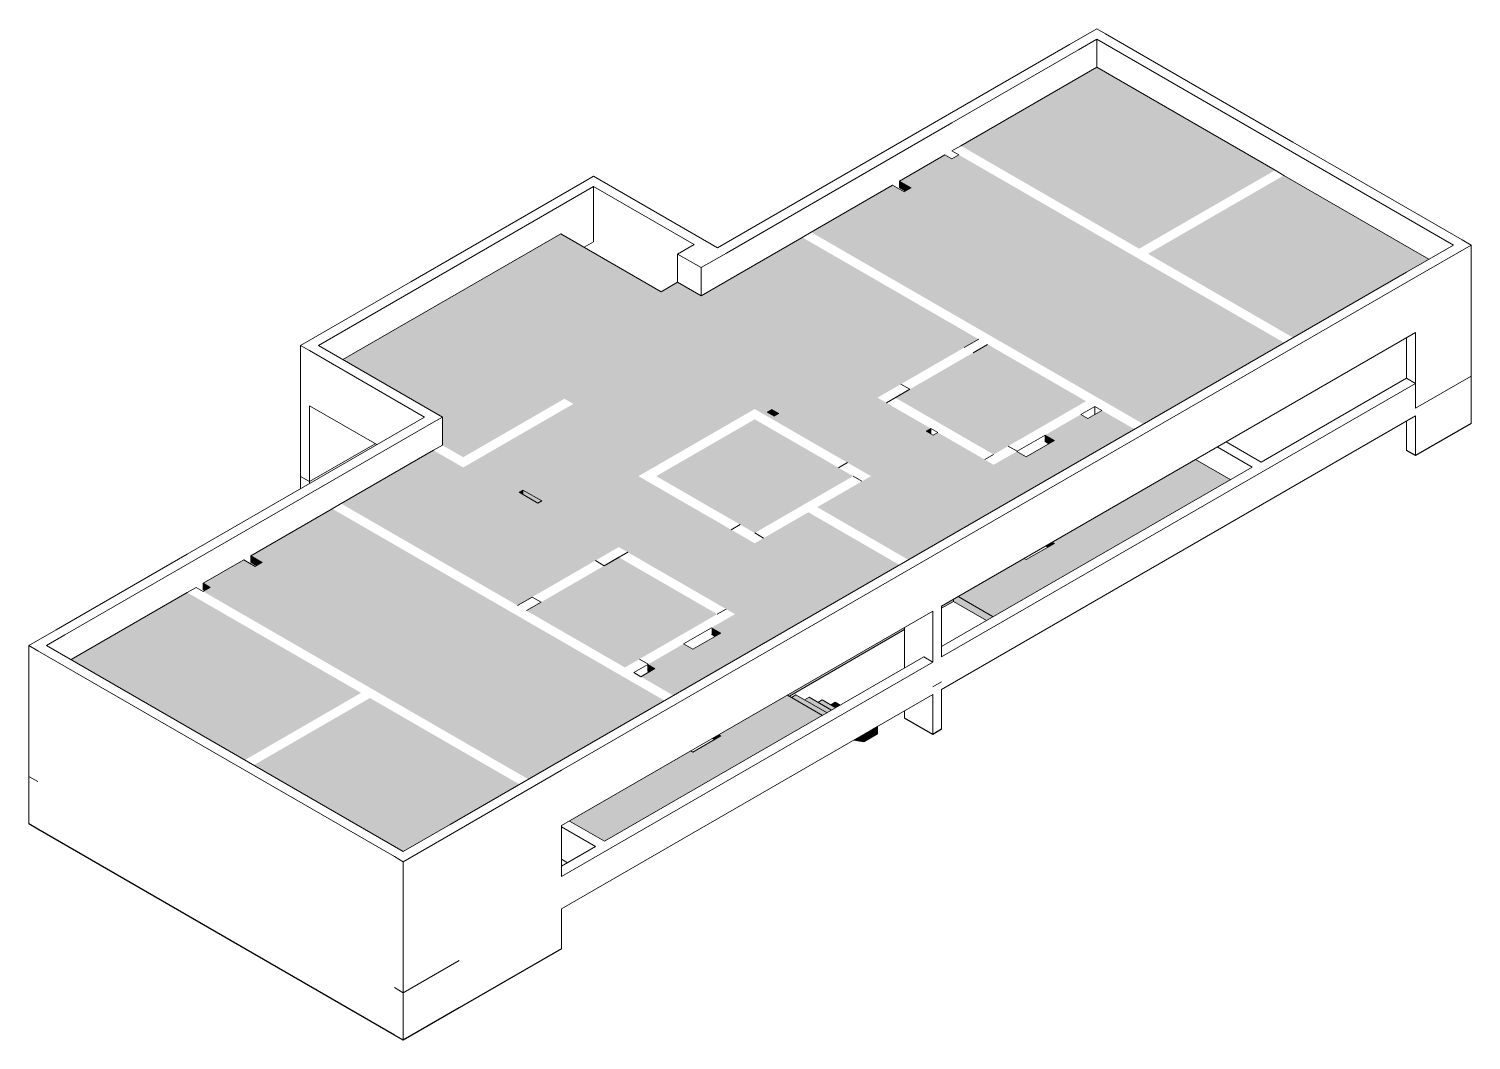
# Model space of a CAD drawing. Header units: centimetres. Extents: x -1095 to 23421, y -520 to 84300.
# Drawn here: x -1095 to 1081, y 67737 to 69263 of the extents above; entities that cross this region are included whole.
import ezdxf

# ---------------------------------------------------------------- set-up
doc = ezdxf.new("R2010")
doc.units = ezdxf.units.CM
for name, color, linetype, lineweight in [('A-FLOR', 7, 'Continuous', 9), ('S-BEAM', 7, 'Continuous', 9), ('S-COLS', 7, 'Continuous', 9), ('S-STRS', 7, 'Continuous', 9)]:
    doc.layers.add(name, color=color, linetype=linetype, lineweight=lineweight)

msp = doc.modelspace()

# ---------------------------------------------------------------- hatches: boundary and pattern name
at = {"layer": 'A-FLOR', "true_color": 0xbfbfbf}
for points in [[(580.36, 68931.19), (785.42, 69049.58), (516.36, 69204.92), (311.3, 69086.53), (526, 68962.58)], [(586.72, 68666.65), (799.21, 68789.33), (308.4, 69072.69), (297.79, 69066.57), (287.26, 69072.65), (218.95, 69033.21), (236.35, 69023.16), (225.75, 69017.04), (208.34, 69027.08), (85.38, 68956.1), (564.34, 68679.57)], [(812.64, 68797.08), (1017.7, 68915.48), (798.85, 69041.83), (593.79, 68923.44), (799.21, 68804.84)], [(227.87, 69018.26), (236.35, 69023.16), (218.95, 69033.21), (218.95, 69023.41), (225.75, 69019.49)], [(360.8, 68620.72), (500.1, 68701.15), (351.61, 68786.88), (212.31, 68706.45), (342.74, 68631.15)], [(0.18, 68502.33), (148.67, 68588.06), (0.18, 68673.79), (-148.32, 68588.06), (-21.74, 68514.98)], [(26.14, 68680.42), (26.14, 68688.59), (19.06, 68684.51), (22.6, 68682.46)], [(29.67, 68678.38), (36.74, 68682.46), (26.14, 68688.59), (26.14, 68680.42), (27.72, 68679.51)], [(266.05, 68651.75), (266.05, 68659.91), (258.98, 68655.83), (261.1, 68654.6)], [(444.03, 68636.93), (452.51, 68641.83), (438.37, 68649.99), (438.37, 68640.19), (442.75, 68637.66)], [(-349.5, 68560.52), (-349.5, 68567.05), (-355.16, 68563.78)], [(-326.88, 68547.45), (-321.22, 68550.72), (-349.5, 68567.05), (-349.5, 68560.52), (-329.06, 68548.71)], [(-341.36, 68130.82), (-135.94, 68249.42), (-637.28, 68538.87), (-760.24, 68467.88), (-742.83, 68457.83), (-753.44, 68451.7), (-770.84, 68461.75), (-832.09, 68426.39), (-821.56, 68420.31), (-832.16, 68414.19), (-364.69, 68144.29)], [(442.61, 68480.98), (452.51, 68486.69), (449.33, 68488.53), (439.43, 68482.81)], [(-751.32, 68452.93), (-742.83, 68457.83), (-760.24, 68467.88), (-760.24, 68458.08), (-753.44, 68454.15)], [(-195.69, 68299.43), (-56.39, 68379.85), (-204.88, 68465.59), (-344.18, 68385.16), (-209.13, 68307.19)], [(-769.16, 68159.81), (-593.79, 68261.05), (-856.13, 68412.51), (-1031.49, 68311.27), (-792.49, 68173.28)], [(-830.04, 68415.41), (-821.56, 68420.31), (-832.09, 68426.39), (-832.09, 68416.6), (-830.99, 68415.96)], [(350.19, 68370.06), (360.09, 68375.77), (307.06, 68406.39), (299.99, 68402.31), (299.99, 68399.04), (343.83, 68373.73)], [(-59.22, 68346.38), (-50.73, 68351.28), (-64.88, 68359.44), (-64.88, 68349.64), (-62.34, 68348.18)], [(-158.92, 68292.9), (-150.44, 68297.8), (-161.04, 68303.92), (-161.04, 68294.12), (-160.34, 68293.71)], [(-530.15, 68021.82), (-354.79, 68123.07), (-580.36, 68253.3), (-755.72, 68152.05), (-543.59, 68029.58)], [(-60.63, 68190.43), (-50.73, 68196.14), (-53.92, 68197.98), (-63.82, 68192.26)]]:
    msp.add_hatch(color=9, dxfattribs=at).paths.add_polyline_path(points, flags=0)
h = msp.add_hatch(color=9, dxfattribs=at)
h.paths.add_polyline_path([(-122.51, 68257.18), (218.67, 68454.15), (81.14, 68533.56), (0.18, 68486.81), (-175.19, 68588.06), (0.18, 68689.31), (175.54, 68588.06), (94.58, 68541.32), (232.11, 68461.91), (573.29, 68658.89), (524.14, 68687.26), (502.93, 68675.02), (492.32, 68681.14), (438.37, 68649.99), (452.51, 68641.83), (410.08, 68617.33), (395.94, 68625.5), (360.8, 68605.21), (276.66, 68653.79), (269.58, 68649.71), (258.98, 68655.83), (266.05, 68659.91), (185.44, 68706.45), (338.17, 68794.63), (71.95, 68948.34), (-80.79, 68860.16), (-116.14, 68880.57), (-140.88, 68866.29), (-292.56, 68953.86), (-621.37, 68764.02), (-471.11, 68677.26), (-471.11, 68634.8), (-439.64, 68616.64), (-286.91, 68704.82), (-273.47, 68697.06), (-439.64, 68601.12), (-484.54, 68627.05), (-623.84, 68546.62), (-357.62, 68392.92), (-204.88, 68481.1), (-29.52, 68379.85), (-64.88, 68359.44), (-50.73, 68351.28), (-92.95, 68326.91), (-107.09, 68335.07), (-161.04, 68303.92), (-150.44, 68297.8), (-171.65, 68285.55), (-133.47, 68263.5)], flags=0)
h.paths.add_polyline_path([(-326.88, 68547.45), (-355.16, 68563.78), (-349.5, 68567.05), (-321.22, 68550.72)], flags=0)
h.paths.add_polyline_path([(29.67, 68678.38), (19.06, 68684.51), (26.14, 68688.59), (36.74, 68682.46), (31.62, 68679.51)], flags=0)
h = msp.add_hatch(color=9, dxfattribs=at)
h.paths.add_polyline_path([(-226.45, 68037.13), (82.91, 68215.74), (29.88, 68246.36), (-53.92, 68197.98), (-50.73, 68196.14), (-92.95, 68171.77), (-96.13, 68173.61), (-279.48, 68067.75), (-229.24, 68038.74)], flags=0)
h.paths.add_polyline_path([(360.09, 68375.77), (718.51, 68582.7), (665.48, 68613.32), (449.33, 68488.53), (452.51, 68486.69), (410.08, 68462.2), (406.9, 68464.03), (307.06, 68406.39), (342.74, 68385.79)], flags=0)
h = msp.add_hatch(color=9, dxfattribs=at)
h.paths.add_polyline_path([(52.5, 68256.16), (226.45, 68356.59), (226.45, 68359.85), (49.67, 68257.79)], flags=0)
h.paths.add_polyline_path([(282.31, 68388.84), (299.99, 68399.04), (299.99, 68402.31), (282.31, 68392.1), (282.31, 68389.62)], flags=0)
at = {"layer": 'S-STRS', "true_color": 0xff8040}
for points in [[(82.91, 68215.74), (102.71, 68227.17), (49.67, 68257.79), (29.88, 68246.36), (81.67, 68216.45)], [(102.71, 68227.17), (109.37, 68231.02), (62.4, 68258.14), (55.74, 68254.29), (87.5, 68235.95)], [(109.37, 68231.02), (116.04, 68234.87), (82.2, 68254.4), (75.74, 68250.44), (106.24, 68232.83)], [(116.04, 68234.87), (122.71, 68238.72), (102, 68250.67), (95.33, 68246.82), (114.17, 68235.95)], [(122.71, 68238.72), (129.38, 68242.57), (121.8, 68246.94), (115.13, 68243.09), (122.2, 68239.01)], [(164.49, 68187.23), (165.64, 68187.89), (165.44, 68198.88), (149.98, 68189.96), (160.99, 68187.89)], [(165.64, 68187.89), (185.44, 68199.32), (185.44, 68210.2), (165.64, 68198.77), (165.64, 68190.74)]]:
    msp.add_hatch(color=11, dxfattribs=at).paths.add_polyline_path(points, flags=0)

# ---------------------------------------------------------------- linework, layer by layer
at = {"layer": 'A-FLOR'}
for p, q in [((516.36, 69204.92), (311.3, 69086.53)), ((785.42, 69049.58), (516.36, 69204.92)), ((287.26, 69072.65), (218.95, 69033.21)), ((297.79, 69066.57), (287.26, 69072.65)), ((308.4, 69072.69), (297.79, 69066.57)), ((1017.7, 68915.48), (798.85, 69041.83)), ((208.34, 69027.08), (85.38, 68956.1)), ((225.75, 69017.04), (208.34, 69027.08)), ((218.95, 69033.21), (236.35, 69023.16)), ((218.95, 69023.41), (218.95, 69033.21)), ((227.87, 69018.26), (218.95, 69023.41)), ((236.35, 69023.16), (225.75, 69017.04)), ((-292.56, 68953.86), (-621.37, 68764.02)), ((-140.88, 68866.29), (-292.56, 68953.86)), ((71.95, 68948.34), (-80.79, 68860.16)), ((-116.14, 68880.57), (-140.88, 68866.29)), ((-80.79, 68860.16), (-116.14, 68880.57)), ((316.25, 68781.98), (338.17, 68794.63)), ((351.61, 68786.88), (329.69, 68774.22)), ((234.23, 68719.11), (212.31, 68706.45)), ((19.06, 68684.51), (26.14, 68688.59)), ((29.67, 68678.38), (19.06, 68684.51)), ((26.14, 68688.59), (36.74, 68682.46)), ((26.14, 68688.59), (26.14, 68680.42)), ((36.74, 68682.46), (29.67, 68678.38)), ((502.93, 68675.02), (492.32, 68681.14)), ((524.14, 68687.26), (502.93, 68675.02)), ((258.98, 68655.83), (266.05, 68659.91)), ((269.58, 68649.71), (258.98, 68655.83)), ((266.05, 68659.91), (266.05, 68651.75)), ((276.66, 68653.79), (269.58, 68649.71)), ((438.37, 68649.99), (452.51, 68641.83)), ((438.37, 68640.19), (438.37, 68649.99)), ((-484.54, 68627.05), (-623.84, 68546.62)), ((410.08, 68617.33), (395.94, 68625.5)), ((452.51, 68641.83), (410.08, 68617.33)), ((444.03, 68636.93), (438.37, 68640.19)), ((718.51, 68582.7), (665.48, 68613.32)), ((-355.16, 68563.78), (-349.5, 68567.05)), ((-326.88, 68547.45), (-355.16, 68563.78)), ((-349.5, 68567.05), (-321.22, 68550.72)), ((-349.5, 68560.52), (-349.5, 68567.05)), ((-637.28, 68538.87), (-760.24, 68467.88)), ((-321.22, 68550.72), (-326.88, 68547.45)), ((452.51, 68486.69), (410.08, 68462.2)), ((442.61, 68480.98), (439.43, 68482.81)), ((449.33, 68488.53), (452.51, 68486.69)), ((-770.84, 68461.75), (-832.09, 68426.39)), ((-753.44, 68451.7), (-770.84, 68461.75)), ((-760.24, 68467.88), (-742.83, 68457.83)), ((-760.24, 68458.08), (-760.24, 68467.88)), ((-751.32, 68452.93), (-760.24, 68458.08)), ((-742.83, 68457.83), (-753.44, 68451.7)), ((-204.88, 68465.59), (-226.8, 68452.93)), ((410.08, 68462.2), (406.9, 68464.03)), ((-856.13, 68412.51), (-1031.49, 68311.27)), ((-821.56, 68420.31), (-832.16, 68414.19)), ((-832.09, 68426.39), (-821.56, 68420.31)), ((-832.09, 68416.6), (-832.09, 68426.39)), ((-830.04, 68415.41), (-832.09, 68416.6)), ((-357.62, 68392.92), (-335.7, 68405.57)), ((-322.26, 68397.82), (-344.18, 68385.16)), ((299.99, 68399.04), (282.31, 68388.84)), ((299.99, 68402.31), (299.99, 68399.04)), ((350.19, 68370.06), (299.99, 68399.04)), ((307.06, 68406.39), (360.09, 68375.77)), ((-50.73, 68351.28), (-92.95, 68326.91)), ((-64.88, 68359.44), (-50.73, 68351.28)), ((-59.22, 68346.38), (-64.88, 68349.64)), ((226.45, 68356.59), (52.5, 68256.15)), ((-92.95, 68326.91), (-107.09, 68335.07)), ((-150.44, 68297.8), (-171.65, 68285.55)), ((-161.04, 68303.92), (-150.44, 68297.8)), ((-161.04, 68294.12), (-161.04, 68303.92)), ((-158.92, 68292.9), (-161.04, 68294.12)), ((-50.73, 68196.14), (-92.95, 68171.77)), ((-60.63, 68190.43), (-63.82, 68192.26)), ((-53.92, 68197.98), (-50.73, 68196.14)), ((-92.95, 68171.77), (-96.13, 68173.61))]:
    msp.add_line(p, q, dxfattribs=at)
at = {"layer": 'S-BEAM'}
for p, q in [((475.35, 69239.22), (284.43, 69128.99)), ((516.36, 69204.92), (516.36, 69247.38)), ((516.36, 69247.38), (798.85, 69084.29)), ((812.29, 69092.04), (529.8, 69255.14)), ((297.87, 69121.23), (488.79, 69231.46)), ((284.43, 69128.99), (-56.04, 68932.42)), ((-42.6, 68924.66), (297.87, 69121.23)), ((297.87, 69078.77), (311.3, 69086.53)), ((798.85, 69084.29), (1054.47, 68936.7)), ((1067.91, 68944.46), (812.29, 69092.04)), ((297.87, 69078.77), (308.4, 69072.69)), ((798.85, 69041.83), (785.42, 69049.58)), ((-256.5, 69032.64), (-518.84, 68881.18)), ((-505.4, 68873.43), (-243.07, 69024.89)), ((-243.07, 68941.6), (-243.07, 69024.89)), ((85.38, 68956.1), (71.95, 68948.34)), ((-257.2, 68933.44), (-243.07, 68941.6)), ((983.76, 68895.88), (-304.59, 68152.05)), ((-291.15, 68144.29), (997.2, 68888.12)), ((282.31, 68392.1), (997.2, 68804.84)), ((-671.57, 68777.49), (-497.98, 68677.26)), ((-471.11, 68677.26), (-658.14, 68785.24)), ((983.76, 68735.85), (764.47, 68609.24)), ((997.2, 68728.09), (983.76, 68735.85)), ((220.79, 68726.86), (234.23, 68719.11)), ((282.31, 68315.35), (997.2, 68728.09)), ((997.2, 68690.53), (997.2, 68728.09)), ((-570.1, 68635.62), (-671.57, 68694.2)), ((212.31, 68706.45), (198.87, 68698.7)), ((513.54, 68693.39), (524.14, 68687.26)), ((513.54, 68681.14), (513.54, 68693.39)), ((-497.98, 68677.26), (-856.13, 68470.48)), ((-842.69, 68462.73), (-484.54, 68669.51)), ((-484.54, 68669.51), (-471.11, 68677.26)), ((-471.11, 68677.26), (-471.11, 68634.8)), ((282.31, 68266.36), (997.2, 68679.1)), ((266.05, 68659.91), (276.66, 68653.79)), ((396.16, 68625.62), (438.37, 68649.99)), ((-471.11, 68634.8), (-484.54, 68627.05)), ((382.72, 68633.38), (396.16, 68625.62)), ((396.16, 68625.62), (396.16, 68625.37)), ((698, 68632.1), (751.04, 68601.48)), ((764.47, 68609.24), (711.44, 68639.86)), ((126.75, 68600.72), (140.18, 68608.47)), ((347.37, 68612.96), (360.8, 68620.72)), ((162.1, 68580.3), (148.67, 68588.06)), ((751.04, 68601.48), (282.31, 68330.86)), ((-623.84, 68546.62), (-637.28, 68538.87)), ((-35.18, 68507.23), (-21.74, 68514.98)), ((0.18, 68502.33), (13.61, 68494.57)), ((-191.45, 68473.34), (-204.88, 68465.59)), ((-856.13, 68470.48), (-1054.12, 68356.18)), ((-1040.68, 68348.42), (-842.69, 68462.73)), ((-226.8, 68452.93), (-240.24, 68460.69)), ((-842.69, 68420.27), (-856.13, 68412.51)), ((-832.16, 68414.19), (-842.69, 68420.27)), ((-335.7, 68405.57), (-322.26, 68397.82)), ((-56.39, 68379.85), (-42.96, 68387.61)), ((-291.15, 68061.01), (268.88, 68384.34)), ((-107.09, 68335.07), (-64.88, 68359.44)), ((-1081.7, 68324.74), (-543.59, 68014.06)), ((-530.15, 68021.82), (-1068.26, 68332.5)), ((-291.15, 67984.26), (268.88, 68307.59)), ((255.44, 68315.35), (-226.45, 68037.13)), ((-173.77, 68312.08), (-160.34, 68304.33)), ((255.44, 68315.35), (268.88, 68307.59)), ((-171.65, 68285.55), (-182.26, 68291.67)), ((-160.34, 68293.71), (-160.34, 68292.08)), ((-291.15, 67935.27), (268.88, 68258.6)), ((-304.59, 68152.05), (-459.44, 68062.64)), ((-446.01, 68054.89), (-291.15, 68144.29)), ((-291.15, 68061.01), (-291.15, 67984.26)), ((-291.15, 68058.97), (-239.88, 68029.37)), ((-226.45, 68037.13), (-279.48, 68067.75)), ((-239.88, 68029.37), (-291.15, 67999.77)), ((-282.31, 68004.88), (-291.15, 68009.98)), ((-291.15, 67935.27), (-291.15, 67875.17))]:
    msp.add_line(p, q, dxfattribs=at)
at = {"layer": 'S-BEAM', "lineweight": 25}
for p, q in [((-543.59, 67744.94), (-1081.7, 68055.61)), ((-291.15, 67875.17), (-446.01, 67785.76))]:
    msp.add_line(p, q, dxfattribs=at)
at = {"layer": 'S-COLS'}
for p, q in [((475.35, 69239.22), (516.36, 69262.89)), ((516.36, 69262.89), (529.8, 69255.14)), ((516.36, 69247.38), (488.79, 69231.46)), ((-256.5, 69032.64), (-243.07, 69040.4)), ((-243.07, 69040.4), (-56.04, 68932.42)), ((-91.39, 68937.32), (-243.07, 69024.89)), ((-256.5, 68933.85), (-256.5, 68933.04)), ((-116.14, 68923.03), (-91.39, 68937.32)), ((983.76, 68895.88), (1054.47, 68936.7)), ((1081.34, 68936.7), (997.2, 68888.12)), ((1067.91, 68944.46), (1081.34, 68936.7)), ((1081.34, 68936.7), (1081.34, 68739.11)), ((-116.14, 68923.03), (-116.14, 68880.57)), ((-80.79, 68902.62), (-116.14, 68923.03)), ((-42.6, 68924.66), (-80.79, 68902.62)), ((-80.79, 68902.62), (-80.79, 68860.16)), ((-685.01, 68785.24), (-518.84, 68881.18)), ((-505.4, 68873.43), (-658.14, 68785.24)), ((997.2, 68804.84), (997.2, 68690.53)), ((-685.01, 68785.24), (-685.01, 68587.65)), ((-671.57, 68777.49), (-685.01, 68785.24)), ((316.25, 68781.98), (338.17, 68794.63)), ((351.61, 68786.88), (329.69, 68774.22)), ((983.76, 68797.08), (983.76, 68735.85)), ((1081.34, 68739.11), (997.2, 68690.53)), ((1081.34, 68739.11), (997.2, 68690.53)), ((1081.34, 68739.11), (1081.34, 68667.58)), ((234.23, 68719.11), (198.87, 68698.7)), ((220.79, 68726.86), (234.23, 68719.11)), ((-671.57, 68694.2), (-671.57, 68579.9)), ((513.54, 68693.39), (492.32, 68681.14)), ((983.76, 68671.34), (983.76, 68626.75)), ((997.2, 68679.1), (997.2, 68619)), ((-572.58, 68637.05), (-671.57, 68579.9)), ((-572.58, 68637.05), (-671.57, 68579.9)), ((382.72, 68633.38), (396.16, 68625.62)), ((396.16, 68625.62), (395.94, 68625.5)), ((396.16, 68625.62), (396.16, 68625.37)), ((126.75, 68600.72), (140.18, 68608.47)), ((347.37, 68612.96), (360.8, 68620.72)), ((-671.57, 68579.9), (-685.01, 68587.65)), ((-685.01, 68587.65), (-685.01, 68569.28)), ((-671.57, 68579.9), (-685.01, 68587.65)), ((162.1, 68580.3), (148.67, 68588.06)), ((-671.57, 68579.9), (-671.57, 68577.04)), ((-35.18, 68507.23), (-21.74, 68514.98)), ((0.18, 68502.33), (13.61, 68494.57)), ((-191.45, 68473.34), (-226.8, 68452.93)), ((-226.8, 68452.93), (-240.24, 68460.69)), ((-357.62, 68392.92), (-335.7, 68405.57)), ((-322.26, 68397.82), (-344.18, 68385.16)), ((-335.7, 68405.57), (-322.26, 68397.82)), ((-56.39, 68379.85), (-42.96, 68387.61)), ((282.31, 68392.1), (282.31, 68315.35)), ((268.88, 68384.34), (268.88, 68307.59)), ((-1095.13, 68332.5), (-1054.12, 68356.18)), ((-1040.68, 68348.42), (-1068.26, 68332.5)), ((226.45, 68298.61), (226.45, 68359.85)), ((-1095.13, 68332.5), (-1095.13, 68134.9)), ((-1081.7, 68324.74), (-1095.13, 68332.5)), ((-161.04, 68303.92), (-182.26, 68291.67)), ((-173.77, 68312.08), (-160.34, 68304.33)), ((-160.34, 68293.71), (-160.34, 68292.08)), ((282.31, 68277.79), (268.88, 68270.03)), ((282.31, 68277.79), (268.88, 68270.03)), ((268.88, 68258.6), (268.88, 68198.5)), ((282.31, 68266.36), (282.31, 68206.26)), ((226.45, 68223), (226.45, 68234.11)), ((-1081.7, 68127.15), (-1095.13, 68134.9)), ((-1095.13, 68134.9), (-1095.13, 68063.37)), ((-1081.7, 68127.15), (-1095.13, 68134.9)), ((-530.15, 68021.82), (-459.44, 68062.64)), ((-446.01, 68054.89), (-530.15, 68006.31)), ((-530.15, 68006.31), (-543.59, 68014.06)), ((-530.15, 68006.31), (-530.15, 67808.71)), ((-446.01, 67857.3), (-530.15, 67808.71)), ((-446.01, 67857.3), (-530.15, 67808.71)), ((-530.15, 67808.71), (-543.59, 67816.47)), ((-530.15, 67808.71), (-543.59, 67816.47)), ((-530.15, 67808.71), (-530.15, 67737.18))]:
    msp.add_line(p, q, dxfattribs=at)
at = {"layer": 'S-COLS', "lineweight": 25}
for p, q in [((1081.34, 68667.58), (997.2, 68619)), ((997.2, 68619), (983.76, 68626.75)), ((268.88, 68198.5), (226.45, 68223)), ((282.31, 68206.26), (268.88, 68198.5)), ((-1081.7, 68055.61), (-1095.13, 68063.37)), ((-446.01, 67785.76), (-530.15, 67737.18)), ((-530.15, 67737.18), (-543.59, 67744.94))]:
    msp.add_line(p, q, dxfattribs=at)
at = {"layer": 'S-STRS'}
for p, q in [((102.71, 68227.17), (49.67, 68257.79)), ((62.4, 68258.14), (55.74, 68254.29)), ((109.37, 68231.02), (62.4, 68258.14)), ((82.2, 68254.4), (75.53, 68250.56)), ((116.04, 68234.87), (82.2, 68254.4)), ((102, 68250.67), (95.33, 68246.82)), ((122.71, 68238.72), (102, 68250.67)), ((121.8, 68246.94), (115.13, 68243.09)), ((129.38, 68242.57), (121.8, 68246.94)), ((149.98, 68189.96), (164.49, 68187.23)), ((165.64, 68198.77), (185.44, 68210.2)), ((185.44, 68199.32), (165.64, 68187.89)), ((165.64, 68198.77), (165.64, 68199)), ((185.44, 68199.32), (185.44, 68210.2)), ((165.64, 68187.89), (164.49, 68187.23))]:
    msp.add_line(p, q, dxfattribs=at)

doc.saveas('drawing.dxf')
